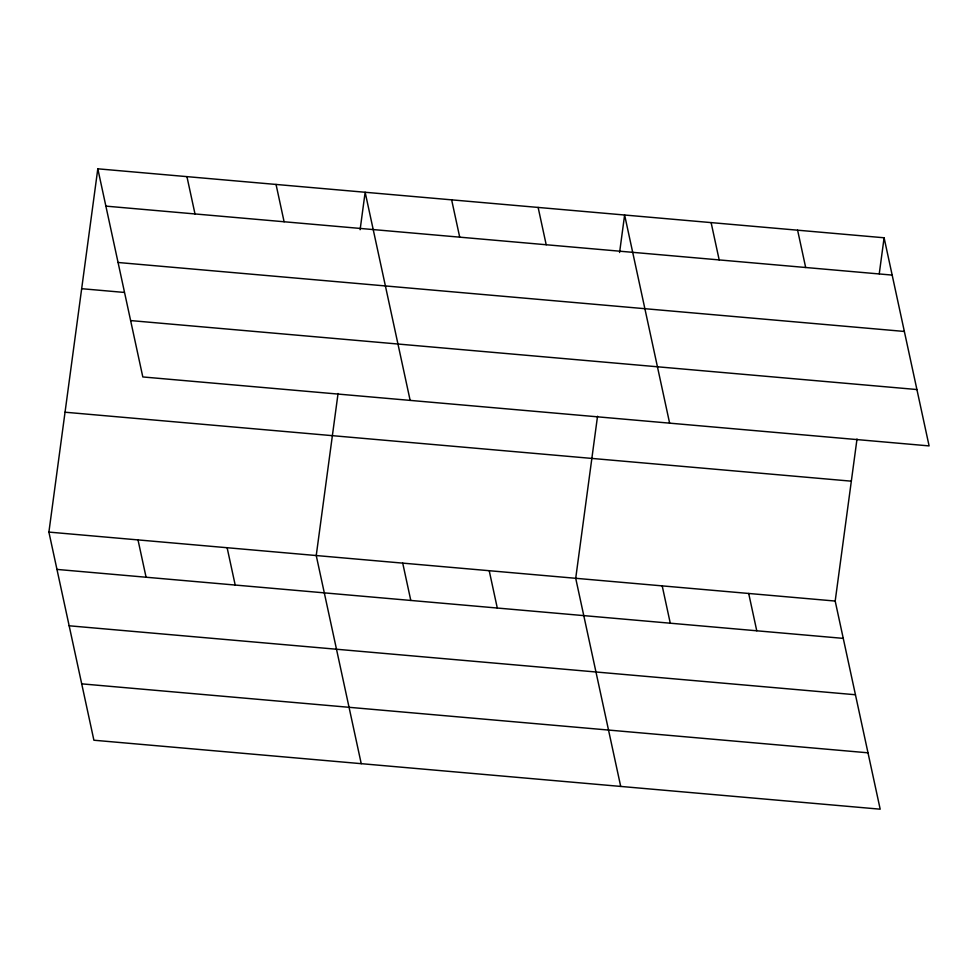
<?xml version="1.0" encoding="UTF-8"?>
<svg xmlns="http://www.w3.org/2000/svg" width="978" height="978" viewBox="0 0 978 978"><rect width="100%" height="100%" fill="white"/><g stroke="black" fill="none" stroke-linecap="round" stroke-linejoin="round"><path stroke-width="1.47" d="M857.009 439L835.188 601.054L880.188 809.185L93.9 740.224L48.9 532.093L97.812 168.815L884.1 237.776L929.1 445.907L142.812 376.946L97.812 168.815M338.058 393.486L316.236 555.541L361.237 763.671M360.112 229.72L365.149 192.263L410.149 400.393M597.534 416.237L575.712 578.304L620.712 786.434M619.587 252.483L624.624 215.013L669.624 423.144M879.259 273.742L884.1 237.776M105.881 206.126L892.168 275.087M118.069 262.495L904.357 331.456M81.675 288.693L123.962 292.41M130.624 320.576L916.912 389.537M65.037 412.215L851.325 481.176M48.9 532.093L835.188 601.054M56.968 569.416L843.256 638.377M69.157 625.786L855.432 694.747M81.712 683.854L867.999 752.815M797.608 230.185L805.676 267.507M711.116 222.605L719.185 259.916M748.696 593.475L756.764 630.786M662.204 585.883L670.272 623.206M538.132 207.434L546.201 244.744M451.64 199.842L459.709 237.165M489.22 570.712L497.289 608.035M402.728 563.132L410.797 600.443M276.041 184.439L284.109 221.761M186.932 176.627L195.001 213.938M227.128 547.729L235.197 585.04M138.008 539.917L146.077 577.228"/></g></svg>
